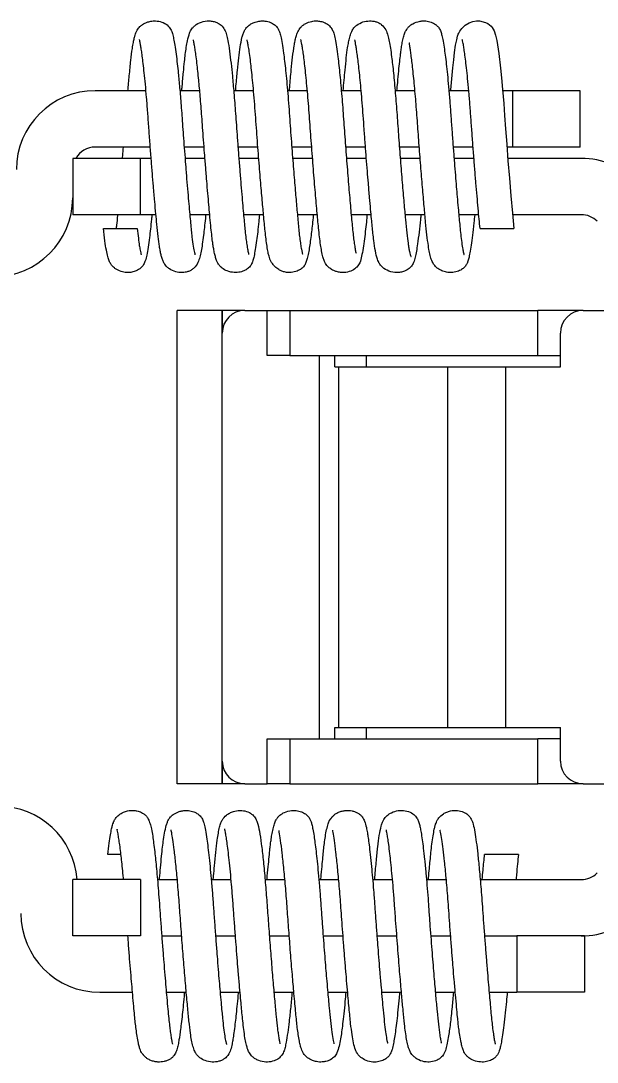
# Model space of a CAD drawing. Extents: x -3080 to 28500, y -1326 to 31609.
# Drawn here: x 15015.49 to 15018.046, y 26363.001 to 26367.621 of the extents above; entities that cross this region are included whole.
import ezdxf

# ---------------------------------------------------------------- set-up
doc = ezdxf.new("R2010")
doc.units = 0
doc.header["$LTSCALE"] = 100
doc.layers.add('0-xref', color=8, linetype='Continuous')
doc.layers.add('188K-SM-07-F10-MECH-CR PIPE-Y2257103$0$AP7P1-SM-08-FNN-120-A(4)-SMP$0$15P6-SM-08-FNN-320-A(10)-UIS-TCM$0$15P6-SM-08-FNN-00-(@10)170308-MIC$0$0-CDS', color=140, linetype='Continuous')

# ---------------------------------------------------------------- blocks, each defined once
blk = doc.blocks.new('188K-SM-07-F10-MECH-CR PIPE-Y2257103$0$CDS-CVD')
at = {"layer": '188K-SM-07-F10-MECH-CR PIPE-Y2257103$0$AP7P1-SM-08-FNN-120-A(4)-SMP$0$15P6-SM-08-FNN-320-A(10)-UIS-TCM$0$15P6-SM-08-FNN-00-(@10)170308-MIC$0$0-CDS', "ltscale": 0.1}
for p, q in [((15017.4368, -72967.1873), (15017.4458, -72967.1752)), ((15017.4458, -72967.1752), (15017.46, -72967.1614)), ((15017.46, -72967.1614), (15017.4778, -72967.1503)), ((15017.4778, -72967.1503), (15017.495, -72967.1444)), ((15017.495, -72967.1444), (15017.5104, -72967.1422)), ((15017.5104, -72967.1422), (15017.5241, -72967.1425)), ((15017.5241, -72967.1425), (15017.5501, -72967.1486)), ((15017.5501, -72967.1486), (15017.5605, -72967.1535)), ((15017.5605, -72967.1535), (15017.5686, -72967.1589)), ((15017.5686, -72967.1589), (15017.5753, -72967.1648)), ((15017.5753, -72967.1648), (15017.5808, -72967.1711)), ((15017.5808, -72967.1711), (15017.5889, -72967.1858)), ((15017.4181, -72967.2504), (15017.4227, -72967.2261)), ((15017.4227, -72967.2261), (15017.4266, -72967.2105)), ((15017.4266, -72967.2105), (15017.43, -72967.2004)), ((15017.43, -72967.2004), (15017.4321, -72967.1958)), ((15017.4321, -72967.1958), (15017.4368, -72967.1873)), ((15017.5889, -72967.1858), (15017.5949, -72967.2047)), ((15017.5949, -72967.2047), (15017.6002, -72967.2284)), ((15017.4135, -72967.2817), (15017.4181, -72967.2504)), ((15017.6002, -72967.2284), (15017.6094, -72967.2864)), ((15017.4058, -72967.3504), (15017.4094, -72967.3155)), ((15017.4094, -72967.3155), (15017.4135, -72967.2817)), ((15017.6094, -72967.2864), (15017.6172, -72967.3514)), ((15017.4012, -72967.3988), (15017.4058, -72967.3504)), ((15017.6172, -72967.3514), (15017.6217, -72967.3954)), ((15017.3968, -72967.4481), (15017.4012, -72967.3988)), ((15017.6217, -72967.3954), (15017.6264, -72967.4466)), ((15016.0448, -72967.4519), (15015.82, -72967.4519)), ((15016.2833, -72967.4519), (15016.1953, -72967.4519)), ((15016.522, -72967.4519), (15016.4339, -72967.4519)), ((15016.7606, -72967.4519), (15016.6725, -72967.4519)), ((15016.9992, -72967.4519), (15016.911, -72967.4519)), ((15017.2377, -72967.4519), (15017.1496, -72967.4519)), ((15017.4762, -72967.4519), (15017.3882, -72967.4519)), ((15017.3964, -72967.4519), (15017.3968, -72967.4481)), ((15017.6264, -72967.4466), (15017.6315, -72967.5089)), ((15017.67, -72967.4519), (15017.6268, -72967.4519)), ((15017.97, -72967.4519), (15017.67, -72967.4519)), ((15017.67, -72967.4519), (15017.67, -72967.7019)), ((15017.97, -72967.7019), (15017.97, -72967.4519)), ((15017.6315, -72967.5089), (15017.6355, -72967.5623)), ((15017.6355, -72967.5623), (15017.6398, -72967.6217)), ((15017.6398, -72967.6217), (15017.6447, -72967.6887)), ((15017.6447, -72967.6887), (15017.6503, -72967.7623)), ((15016.0641, -72967.7019), (15015.82, -72967.7019)), ((15016.3026, -72967.7019), (15016.2143, -72967.7019)), ((15016.5412, -72967.7019), (15016.4528, -72967.7019)), ((15016.7798, -72967.7019), (15016.6914, -72967.7019)), ((15017.0183, -72967.7019), (15016.93, -72967.7019)), ((15017.2569, -72967.7019), (15017.1686, -72967.7019)), ((15017.4955, -72967.7019), (15017.4071, -72967.7019)), ((15017.67, -72967.7019), (15017.6457, -72967.7019)), ((15017.97, -72967.7019), (15017.67, -72967.7019)), ((15015.72, -72967.7519), (15015.72, -72968.0019)), ((15016.02, -72967.7519), (15015.72, -72967.7519)), ((15016.02, -72968.0019), (15016.02, -72967.7519)), ((15016.0679, -72967.7519), (15016.02, -72967.7519)), ((15016.3065, -72967.7519), (15016.2181, -72967.7519)), ((15016.5451, -72967.7519), (15016.4567, -72967.7519)), ((15016.7836, -72967.7519), (15016.6952, -72967.7519)), ((15017.0222, -72967.7519), (15016.9339, -72967.7519)), ((15017.2608, -72967.7519), (15017.1724, -72967.7519)), ((15017.4994, -72967.7519), (15017.411, -72967.7519)), ((15017.975, -72967.7519), (15017.6495, -72967.7519)), ((15017.6503, -72967.7623), (15017.6566, -72967.8402)), ((15017.6566, -72967.8402), (15017.6632, -72967.919)), ((15017.6632, -72967.919), (15017.6699, -72967.9947)), ((15016.02, -72968.0019), (15015.72, -72968.0019)), ((15016.0891, -72968.0019), (15016.02, -72968.0019)), ((15016.3277, -72968.0019), (15016.2391, -72968.0019)), ((15016.5662, -72968.0019), (15016.4777, -72968.0019)), ((15016.8049, -72968.0019), (15016.7163, -72968.0019)), ((15017.0434, -72968.0019), (15016.9549, -72968.0019)), ((15017.282, -72968.0019), (15017.1934, -72968.0019)), ((15017.5205, -72968.0019), (15017.432, -72968.0019)), ((15017.6699, -72967.9947), (15017.6763, -72968.0627)), ((15017.975, -72968.0019), (15017.6706, -72968.0019)), ((15015.8563, -72968.0627), (15016.0063, -72968.0627)), ((15017.5263, -72968.0627), (15017.6763, -72968.0627)), ((15016.183, -72970.5269), (15016.183, -72968.4269)), ((15016.383, -72968.4269), (15016.183, -72968.4269)), ((15016.383, -72970.5269), (15016.383, -72968.4269)), ((15016.483, -72968.4269), (15016.383, -72968.4269)), ((15016.383, -72968.4269), (15016.383, -72968.5255)), ((15016.483, -72968.4269), (15016.583, -72968.4269)), ((15016.583, -72968.6269), (15016.583, -72968.4269)), ((15016.583, -72968.4269), (15016.683, -72968.4269)), ((15016.683, -72968.4269), (15016.683, -72968.6269)), ((15016.683, -72968.4269), (15017.783, -72968.4269)), ((15017.783, -72968.6269), (15017.783, -72968.4269)), ((15017.983, -72968.4269), (15017.783, -72968.4269)), ((15017.983, -72968.4269), (15018.283, -72968.4269)), ((15017.883, -72968.6769), (15017.883, -72968.5269)), ((15016.683, -72968.6269), (15016.583, -72968.6269)), ((15016.683, -72968.6269), (15017.783, -72968.6269)), ((15016.8131, -72968.6269), (15016.8131, -72970.3269)), ((15016.883, -72968.6769), (15016.883, -72968.6269)), ((15017.0227, -72968.6769), (15017.0227, -72968.6269)), ((15017.783, -72968.6269), (15017.883, -72968.6269)), ((15016.883, -72968.6769), (15016.8989, -72968.6769)), ((15016.8989, -72968.6769), (15016.8989, -72970.2769)), ((15016.8989, -72968.6769), (15017.3824, -72968.6769)), ((15017.3824, -72968.6769), (15017.3824, -72970.2769)), ((15017.3824, -72968.6769), (15017.6396, -72968.6769)), ((15017.6396, -72968.6769), (15017.6396, -72970.2769)), ((15017.6396, -72968.6769), (15017.883, -72968.6769)), ((15016.883, -72970.3269), (15016.883, -72970.2769)), ((15016.883, -72970.2769), (15016.8989, -72970.2769)), ((15016.8989, -72970.2769), (15017.3824, -72970.2769)), ((15017.0227, -72970.3269), (15017.0227, -72970.2769)), ((15017.3824, -72970.2769), (15017.6396, -72970.2769)), ((15017.6396, -72970.2769), (15017.883, -72970.2769)), ((15017.883, -72970.4269), (15017.883, -72970.2769)), ((15016.583, -72970.5269), (15016.583, -72970.3269)), ((15016.583, -72970.3269), (15016.683, -72970.3269)), ((15016.683, -72970.3269), (15016.683, -72970.5269)), ((15016.683, -72970.3269), (15017.783, -72970.3269)), ((15017.783, -72970.5269), (15017.783, -72970.3269)), ((15017.883, -72970.3269), (15017.783, -72970.3269)), ((15016.383, -72970.4283), (15016.383, -72970.5269)), ((15016.383, -72970.5269), (15016.183, -72970.5269)), ((15016.483, -72970.5269), (15016.383, -72970.5269)), ((15016.483, -72970.5269), (15016.583, -72970.5269)), ((15016.683, -72970.5269), (15016.583, -72970.5269)), ((15016.683, -72970.5269), (15017.783, -72970.5269)), ((15017.983, -72970.5269), (15017.783, -72970.5269)), ((15017.983, -72970.5269), (15018.283, -72970.5269)), ((15015.9337, -72970.8411), (15015.8763, -72970.8411)), ((15017.6213, -72970.8411), (15017.5463, -72970.8411)), ((15017.6963, -72970.8411), (15017.6213, -72970.8411)), ((15015.72, -72971.2019), (15015.72, -72970.9519)), ((15016.02, -72970.9519), (15015.72, -72970.9519)), ((15016.02, -72970.9519), (15016.02, -72971.2019)), ((15016.0958, -72970.9519), (15016.1838, -72970.9519)), ((15016.3344, -72970.9519), (15016.4224, -72970.9519)), ((15016.5729, -72970.9519), (15016.6609, -72970.9519)), ((15016.8115, -72970.9519), (15016.8994, -72970.9519)), ((15017.0501, -72970.9519), (15017.1381, -72970.9519)), ((15017.2886, -72970.9519), (15017.3767, -72970.9519)), ((15017.5271, -72970.9519), (15017.975, -72970.9519)), ((15016.02, -72971.2019), (15015.72, -72971.2019)), ((15016.1148, -72971.2019), (15016.2031, -72971.2019)), ((15016.3533, -72971.2019), (15016.4417, -72971.2019)), ((15016.5919, -72971.2019), (15016.6803, -72971.2019)), ((15016.8305, -72971.2019), (15016.9188, -72971.2019)), ((15017.069, -72971.2019), (15017.1574, -72971.2019)), ((15017.3076, -72971.2019), (15017.3959, -72971.2019)), ((15017.5462, -72971.2019), (15017.69, -72971.2019)), ((15017.99, -72971.2019), (15017.69, -72971.2019)), ((15017.69, -72971.2019), (15017.69, -72971.4519)), ((15017.99, -72971.2019), (15017.99, -72971.4519)), ((15015.84, -72971.4519), (15015.985, -72971.4519)), ((15016.1351, -72971.4519), (15016.2236, -72971.4519)), ((15016.3736, -72971.4519), (15016.4622, -72971.4519)), ((15016.6122, -72971.4519), (15016.7007, -72971.4519)), ((15016.8508, -72971.4519), (15016.9393, -72971.4519)), ((15017.0894, -72971.4519), (15017.1779, -72971.4519)), ((15017.3279, -72971.4519), (15017.4164, -72971.4519)), ((15017.5665, -72971.4519), (15017.69, -72971.4519)), ((15017.99, -72971.4519), (15017.69, -72971.4519))]:
    blk.add_line(p, q, dxfattribs=at)
for centre, radius, start, end in [((15015.82, -72967.8019), 0.35, 90, 180), ((15015.82, -72967.8019), 0.1, 90, 150), ((15017.975, -72968.1019), 0.35, 45, 90), ((15015.37, -72967.9269), 0.35, 270, 0), ((15017.975, -72968.1019), 0.1, 45, 90), ((15016.483, -72968.5269), 0.1, 90, 180), ((15017.983, -72968.5269), 0.1, 90, 180), ((15016.483, -72970.4269), 0.1, 180, 270), ((15017.983, -72970.4269), 0.1, 180, 270), ((15015.39, -72970.9769), 0.35, 4.096, 90), ((15017.975, -72970.8519), 0.1, 270, 315), ((15015.84, -72971.1019), 0.35, 180, 270), ((15017.975, -72970.8519), 0.35, 270, 315)]:
    blk.add_arc(centre, radius, start, end, dxfattribs=at)
for points, knots in [([(15015.965, -72967.4519), (15015.9671, -72967.4294), (15015.9715, -72967.38), (15015.9775, -72967.3172), (15015.9835, -72967.269), (15015.9887, -72967.2379), (15015.9928, -72967.2188), (15015.9963, -72967.2057), (15015.9995, -72967.1965), (15016.0026, -72967.1892), (15016.0061, -72967.1825), (15016.0104, -72967.1759), (15016.0174, -72967.1675), (15016.0313, -72967.1561), (15016.0474, -72967.1482), (15016.0675, -72967.1428), (15016.0898, -72967.1412), (15016.1182, -72967.1465), (15016.1424, -72967.1613), (15016.1558, -72967.1796), (15016.163, -72967.1994), (15016.1675, -72967.22), (15016.173, -72967.2503), (15016.1783, -72967.2874), (15016.1835, -72967.3301), (15016.1887, -72967.3792), (15016.1945, -72967.4398), (15016.1998, -72967.5043), (15016.2042, -72967.5627), (15016.2075, -72967.6114), (15016.2114, -72967.6642), (15016.2157, -72967.7212), (15016.2204, -72967.7814), (15016.2253, -72967.8424), (15016.2302, -72967.9008), (15016.2347, -72967.9535), (15016.2389, -72967.9995), (15016.2425, -72968.0387), (15016.2457, -72968.072), (15016.2497, -72968.1081), (15016.2547, -72968.1439), (15016.2592, -72968.1673), (15016.2619, -72968.1778), (15016.2621, -72968.1792), (15016.2622, -72968.1799)], [0, 0, 0, 0, 0.036692, 0.080546, 0.122483, 0.148726, 0.170854, 0.188541, 0.201708, 0.21138, 0.21958, 0.22937, 0.236592, 0.244838, 0.256493, 0.265093, 0.276024, 0.291401, 0.310219, 0.333264, 0.359838, 0.388851, 0.416507, 0.450366, 0.480453, 0.506551, 0.54342, 0.584764, 0.606878, 0.630062, 0.65505, 0.68184, 0.710337, 0.740375, 0.770077, 0.798021, 0.824072, 0.848165, 0.870334, 0.891275, 0.929661, 0.965694, 0.984076, 1, 1, 1, 1]), ([(15016.2036, -72967.4519), (15016.2042, -72967.4453), (15016.2068, -72967.416), (15016.2109, -72967.3718), (15016.2153, -72967.3256), (15016.2195, -72967.289), (15016.2239, -72967.2576), (15016.2293, -72967.226), (15016.2365, -72967.2001), (15016.2425, -72967.1858), (15016.2508, -72967.1735), (15016.2645, -72967.1594), (15016.2903, -72967.1453), (15016.319, -72967.1409), (15016.3433, -72967.1437), (15016.3584, -72967.1486), (15016.3698, -72967.1546), (15016.3838, -72967.165), (15016.3956, -72967.182), (15016.4027, -72967.204), (15016.4085, -72967.2315), (15016.4152, -72967.2735), (15016.4219, -72967.3276), (15016.4283, -72967.3891), (15016.4351, -72967.4632), (15016.441, -72967.5377), (15016.4457, -72967.6059), (15016.4499, -72967.6635), (15016.4546, -72967.726), (15016.4597, -72967.7907), (15016.4648, -72967.8535), (15016.4696, -72967.9109), (15016.474, -72967.9615), (15016.478, -72968.0052), (15016.4814, -72968.0422), (15016.4847, -72968.0764), (15016.4883, -72968.1074), (15016.4924, -72968.1372), (15016.4957, -72968.1566), (15016.4981, -72968.169), (15016.5, -72968.1767), (15016.5001, -72968.1781), (15016.5001, -72968.1787)], [0, 0, 0, 0, 0.010716, 0.047152, 0.078014, 0.101367, 0.127718, 0.156704, 0.198692, 0.218385, 0.227044, 0.235688, 0.255054, 0.274051, 0.283809, 0.293457, 0.302002, 0.31059, 0.336384, 0.365039, 0.395446, 0.438386, 0.477322, 0.513397, 0.554605, 0.601225, 0.626378, 0.653674, 0.683189, 0.714696, 0.745639, 0.774787, 0.801956, 0.827041, 0.850005, 0.870922, 0.896652, 0.921085, 0.95024, 0.966876, 0.984797, 1, 1, 1, 1]), ([(15016.4422, -72967.4519), (15016.4428, -72967.4449), (15016.4457, -72967.4119), (15016.4503, -72967.3624), (15016.4561, -72967.3042), (15016.4626, -72967.2548), (15016.4692, -72967.221), (15016.4749, -72967.2007), (15016.4814, -72967.1857), (15016.4878, -72967.1751), (15016.4999, -72967.1627), (15016.5155, -72967.1522), (15016.5353, -72967.1447), (15016.555, -72967.1418), (15016.5709, -72967.1422), (15016.5888, -72967.1454), (15016.6066, -72967.1528), (15016.6198, -72967.1629), (15016.6275, -72967.172), (15016.6326, -72967.1802), (15016.6378, -72967.1922), (15016.6429, -72967.2115), (15016.6487, -72967.2413), (15016.6543, -72967.2791), (15016.6595, -72967.3205), (15016.6641, -72967.3625), (15016.6689, -72967.4104), (15016.6736, -72967.4636), (15016.6782, -72967.5201), (15016.6823, -72967.5779), (15016.6864, -72967.6354), (15016.6906, -72967.6921), (15016.6948, -72967.7472), (15016.7002, -72967.8156), (15016.7066, -72967.8926), (15016.7137, -72967.9745), (15016.7192, -72968.0335), (15016.7233, -72968.0762), (15016.7267, -72968.1067), (15016.7304, -72968.1339), (15016.7341, -72968.1555), (15016.7368, -72968.169), (15016.7386, -72968.1761), (15016.7383, -72968.1767), (15016.7382, -72968.177)], [0, 0, 0, 0, 0.011048, 0.052056, 0.089802, 0.129074, 0.173095, 0.195422, 0.214341, 0.230482, 0.238269, 0.247767, 0.259441, 0.271539, 0.281064, 0.288868, 0.301718, 0.312818, 0.320919, 0.330294, 0.350664, 0.378549, 0.412441, 0.449479, 0.475814, 0.503319, 0.53183, 0.56114, 0.590938, 0.619472, 0.646968, 0.673919, 0.70011, 0.725352, 0.772339, 0.814329, 0.856797, 0.879038, 0.902611, 0.927668, 0.952635, 0.973655, 0.990412, 1, 1, 1, 1]), ([(15016.6807, -72967.4519), (15016.6812, -72967.4466), (15016.6829, -72967.4277), (15016.6857, -72967.3966), (15016.69, -72967.3506), (15016.6951, -72967.2995), (15016.7008, -72967.2583), (15016.7059, -72967.2303), (15016.7101, -72967.2116), (15016.7176, -72967.1899), (15016.7269, -72967.1742), (15016.7406, -72967.1613), (15016.7554, -72967.1514), (15016.778, -72967.1434), (15016.799, -72967.1414), (15016.8212, -72967.1437), (15016.8422, -72967.151), (15016.861, -72967.1646), (15016.872, -72967.1809), (15016.8787, -72967.1992), (15016.8834, -72967.2208), (15016.8896, -72967.2562), (15016.8967, -72967.3075), (15016.9047, -72967.38), (15016.9133, -72967.4744), (15016.9209, -72967.5768), (15016.9285, -72967.6833), (15016.9368, -72967.7904), (15016.9451, -72967.8928), (15016.9532, -72967.9848), (15016.9604, -72968.0634), (15016.9663, -72968.1156), (15016.9713, -72968.148), (15016.9743, -72968.1643), (15016.9765, -72968.1725), (15016.9763, -72968.1732), (15016.9763, -72968.1733)], [0, 0, 0, 0, 0.008767, 0.030945, 0.05481, 0.094419, 0.138166, 0.160607, 0.183461, 0.207531, 0.232729, 0.24322, 0.252419, 0.268067, 0.280134, 0.290173, 0.302562, 0.319266, 0.339796, 0.363149, 0.397464, 0.432765, 0.468665, 0.522906, 0.576664, 0.628286, 0.679314, 0.731239, 0.782917, 0.833253, 0.882248, 0.931824, 0.957583, 0.981299, 0.996571, 1, 1, 1, 1]), ([(15016.9193, -72967.4519), (15016.9207, -72967.4362), (15016.9236, -72967.4038), (15016.9283, -72967.3542), (15016.9332, -72967.3045), (15016.9385, -72967.2645), (15016.9433, -72967.2361), (15016.9482, -72967.2136), (15016.9537, -72967.1962), (15016.9594, -72967.1844), (15016.9634, -72967.1778), (15016.9699, -72967.1695), (15016.9827, -72967.1578), (15017.0069, -72967.1453), (15017.0312, -72967.1416), (15017.0516, -72967.1426), (15017.0657, -72967.1457), (15017.0792, -72967.1512), (15017.0948, -72967.1622), (15017.108, -72967.1798), (15017.1186, -72967.207), (15017.1238, -72967.2321), (15017.1291, -72967.2633), (15017.1353, -72967.3083), (15017.1426, -72967.3732), (15017.1507, -72967.4603), (15017.1582, -72967.5576), (15017.1652, -72967.6589), (15017.173, -72967.7608), (15017.1809, -72967.8595), (15017.1885, -72967.9486), (15017.1954, -72968.0237), (15017.2011, -72968.0839), (15017.2061, -72968.1238), (15017.2102, -72968.1497), (15017.2134, -72968.1665), (15017.2166, -72968.1794), (15017.219, -72968.1855), (15017.2205, -72968.1874), (15017.221, -72968.1873), (15017.2212, -72968.1872)], [0, 0, 0, 0, 0.0250054, 0.0516021, 0.0878785, 0.1232191, 0.1461505, 0.1700655, 0.1975379, 0.2089033, 0.2201153, 0.229209, 0.236991, 0.2519558, 0.2665131, 0.2738657, 0.2833798, 0.2953051, 0.3094901, 0.3393052, 0.3643954, 0.3907034, 0.4173737, 0.4459336, 0.491985, 0.541034, 0.5887822, 0.6349805, 0.6817906, 0.7283185, 0.7735184, 0.8156542, 0.8542992, 0.8915717, 0.9114971, 0.9331635, 0.9564717, 0.9812749, 0.9930309, 1, 1, 1, 1]), ([(15017.1579, -72967.4519), (15017.1589, -72967.4399), (15017.1617, -72967.409), (15017.1658, -72967.3656), (15017.1698, -72967.3232), (15017.1735, -72967.2914), (15017.177, -72967.266), (15017.1807, -72967.2427), (15017.1855, -72967.2191), (15017.1911, -72967.1995), (15017.197, -72967.1857), (15017.2022, -72967.1775), (15017.2069, -72967.1715), (15017.2145, -72967.1636), (15017.2312, -72967.1516), (15017.2532, -72967.1441), (15017.2721, -72967.1419), (15017.2889, -72967.1422), (15017.3102, -72967.1469), (15017.3281, -72967.1566), (15017.3391, -72967.1668), (15017.3449, -72967.1744), (15017.3488, -72967.1812), (15017.3531, -72967.1916), (15017.3576, -72967.2073), (15017.3627, -72967.2321), (15017.3679, -72967.2647), (15017.373, -72967.3028), (15017.3779, -72967.3444), (15017.3829, -72967.393), (15017.388, -72967.4482), (15017.3931, -72967.5091), (15017.3978, -72967.5742), (15017.4025, -72967.6411), (15017.4075, -72967.7069), (15017.4123, -72967.7689), (15017.4168, -72967.8257), (15017.421, -72967.8765), (15017.4251, -72967.9249), (15017.429, -72967.9692), (15017.4327, -72968.01), (15017.4362, -72968.0469), (15017.4397, -72968.0833), (15017.444, -72968.1193), (15017.4483, -72968.1478), (15017.4521, -72968.1666), (15017.454, -72968.1758), (15017.4559, -72968.1809), (15017.455, -72968.1799), (15017.4548, -72968.1797)], [0, 0, 0, 0, 0.019515, 0.050029, 0.077323, 0.102515, 0.120513, 0.141116, 0.165168, 0.192468, 0.214794, 0.228714, 0.232668, 0.23596, 0.246272, 0.261899, 0.270974, 0.278857, 0.29254, 0.304788, 0.314663, 0.322435, 0.333114, 0.347151, 0.371034, 0.400667, 0.433576, 0.460219, 0.488415, 0.517993, 0.54872, 0.580308, 0.612421, 0.644647, 0.675575, 0.704795, 0.73202, 0.757045, 0.779745, 0.806299, 0.828622, 0.850275, 0.875106, 0.903989, 0.936564, 0.959236, 0.978991, 0.995743, 1, 1, 1, 1]), ([(15016.3097, -72968.0019), (15016.3092, -72968.0077), (15016.3061, -72968.0424), (15016.301, -72968.0857), (15016.2949, -72968.1326), (15016.2895, -72968.1647), (15016.2846, -72968.1898), (15016.2752, -72968.2166), (15016.2626, -72968.2354), (15016.2484, -72968.247), (15016.2351, -72968.2535), (15016.2213, -72968.2574), (15016.2013, -72968.2593), (15016.1762, -72968.2566), (15016.1517, -72968.2456), (15016.1374, -72968.2337), (15016.1273, -72968.222), (15016.1222, -72968.2124), (15016.116, -72968.1968), (15016.1116, -72968.1799), (15016.108, -72968.1626), (15016.1037, -72968.137), (15016.0985, -72968.0991), (15016.0936, -72968.05), (15016.0887, -72967.9975), (15016.0836, -72967.9417), (15016.0784, -72967.8806), (15016.0731, -72967.817), (15016.068, -72967.7536), (15016.0628, -72967.6863), (15016.0577, -72967.6167), (15016.0528, -72967.5475), (15016.0476, -72967.4821), (15016.0424, -72967.4234), (15016.0373, -72967.3732), (15016.0327, -72967.3317), (15016.0286, -72967.2988), (15016.025, -72967.2734), (15016.0219, -72967.2532), (15016.0191, -72967.238), (15016.0173, -72967.2288), (15016.0158, -72967.2243), (15016.0165, -72967.2249), (15016.0167, -72967.2251)], [0, 0, 0, 0, 0.009839, 0.059155, 0.089783, 0.118409, 0.145898, 0.171611, 0.20262, 0.218414, 0.231897, 0.24283, 0.251267, 0.2665, 0.282462, 0.290538, 0.299678, 0.321642, 0.342979, 0.362298, 0.382837, 0.402945, 0.440444, 0.478907, 0.50689, 0.538872, 0.574822, 0.604232, 0.635492, 0.66829, 0.702232, 0.737133, 0.771894, 0.805063, 0.836215, 0.865031, 0.891304, 0.914924, 0.935866, 0.959679, 0.979209, 0.995164, 1, 1, 1, 1]), ([(15016.5483, -72968.0019), (15016.5473, -72968.0122), (15016.5447, -72968.0395), (15016.5405, -72968.0778), (15016.5352, -72968.12), (15016.5298, -72968.1566), (15016.5244, -72968.1855), (15016.5199, -72968.2036), (15016.5156, -72968.2155), (15016.5117, -72968.2232), (15016.5074, -72968.2298), (15016.4989, -72968.2393), (15016.4847, -72968.2494), (15016.461, -72968.2579), (15016.4353, -72968.2596), (15016.4079, -72968.2542), (15016.3867, -72968.2429), (15016.3763, -72968.2338), (15016.3715, -72968.2287), (15016.3686, -72968.225), (15016.3645, -72968.2192), (15016.3599, -72968.2105), (15016.3549, -72968.1971), (15016.3501, -72968.1794), (15016.346, -72968.1596), (15016.3428, -72968.1402), (15016.3396, -72968.1177), (15016.3361, -72968.0888), (15016.3321, -72968.049), (15016.3279, -72968.0048), (15016.3236, -72967.9569), (15016.3192, -72967.9071), (15016.3145, -72967.8513), (15016.3096, -72967.7911), (15016.3047, -72967.7298), (15016.3002, -72967.6709), (15016.2962, -72967.6163), (15016.2916, -72967.5511), (15016.2859, -72967.4788), (15016.2799, -72967.4129), (15016.2749, -72967.3645), (15016.2706, -72967.3265), (15016.2665, -72967.2941), (15016.2625, -72967.2665), (15016.2592, -72967.2455), (15016.2557, -72967.2294), (15016.2557, -72967.2273), (15016.2557, -72967.2263)], [0, 0, 0, 0, 0.018338, 0.048434, 0.07699, 0.112407, 0.144632, 0.171918, 0.188142, 0.20094, 0.210166, 0.218873, 0.230672, 0.244073, 0.259882, 0.277953, 0.29127, 0.295765, 0.299118, 0.303467, 0.309898, 0.325457, 0.347147, 0.370648, 0.391536, 0.409908, 0.425916, 0.451493, 0.47911, 0.509812, 0.535131, 0.562348, 0.591343, 0.621926, 0.652444, 0.68108, 0.707716, 0.732393, 0.778597, 0.820311, 0.845165, 0.870348, 0.899907, 0.924702, 0.951408, 0.979472, 1, 1, 1, 1]), ([(15016.7869, -72968.0019), (15016.7865, -72968.0065), (15016.7836, -72968.038), (15016.7778, -72968.09), (15016.7706, -72968.1433), (15016.764, -72968.179), (15016.7586, -72968.2018), (15016.7535, -72968.2174), (15016.7466, -72968.2294), (15016.7382, -72968.2382), (15016.7276, -72968.2466), (15016.709, -72968.2557), (15016.685, -72968.2592), (15016.6653, -72968.2578), (15016.6495, -72968.2539), (15016.6327, -72968.2457), (15016.6184, -72968.2343), (15016.6065, -72968.2208), (15016.5998, -72968.2103), (15016.5958, -72968.2024), (15016.5926, -72968.1942), (15016.59, -72968.1845), (15016.5859, -72968.167), (15016.5817, -72968.1428), (15016.5773, -72968.1112), (15016.5722, -72968.0666), (15016.5667, -72968.0068), (15016.5594, -72967.9267), (15016.5531, -72967.8523), (15016.5477, -72967.7857), (15016.5434, -72967.731), (15016.539, -72967.674), (15016.5347, -72967.6157), (15016.5306, -72967.5564), (15016.526, -72967.4978), (15016.5212, -72967.4423), (15016.5165, -72967.3927), (15016.512, -72967.3503), (15016.5074, -72967.3116), (15016.503, -72967.2786), (15016.4988, -72967.2528), (15016.4953, -72967.2327), (15016.4925, -72967.225), (15016.4939, -72967.2259), (15016.4939, -72967.2259)], [0, 0, 0, 0, 0.007915, 0.054796, 0.106599, 0.134097, 0.16243, 0.190417, 0.212595, 0.221047, 0.227754, 0.241504, 0.256801, 0.265921, 0.278965, 0.295798, 0.313754, 0.326755, 0.335211, 0.339814, 0.343286, 0.356017, 0.376776, 0.404941, 0.433217, 0.459291, 0.50646, 0.549809, 0.597132, 0.622935, 0.649945, 0.677954, 0.706716, 0.736139, 0.767404, 0.798598, 0.828406, 0.856549, 0.882819, 0.914692, 0.942845, 0.967288, 0.999741, 1, 1, 1, 1]), ([(15017.0255, -72968.0019), (15017.0248, -72968.0096), (15017.0226, -72968.0323), (15017.0187, -72968.0686), (15017.0135, -72968.1117), (15017.0077, -72968.153), (15017.0011, -72968.188), (15016.9955, -72968.2111), (15016.9834, -72968.2329), (15016.9631, -72968.2498), (15016.9346, -72968.2587), (15016.9099, -72968.2589), (15016.891, -72968.2552), (15016.875, -72968.2491), (15016.861, -72968.2408), (15016.8495, -72968.23), (15016.8436, -72968.2222), (15016.8387, -72968.214), (15016.8339, -72968.203), (15016.8291, -72968.1877), (15016.8241, -72968.1653), (15016.8191, -72968.1354), (15016.8146, -72968.1011), (15016.8095, -72968.0526), (15016.8031, -72967.9844), (15016.7964, -72967.9083), (15016.7907, -72967.8401), (15016.7863, -72967.7857), (15016.7819, -72967.7298), (15016.7776, -72967.6734), (15016.7734, -72967.6176), (15016.7696, -72967.5625), (15016.7654, -72967.5081), (15016.7609, -72967.4551), (15016.7563, -72967.4056), (15016.7517, -72967.3612), (15016.7473, -72967.3228), (15016.7433, -72967.2909), (15016.7396, -72967.2655), (15016.7364, -72967.2462), (15016.7339, -72967.233), (15016.732, -72967.2255), (15016.732, -72967.2248), (15016.7321, -72967.2245)], [0, 0, 0, 0, 0.013652, 0.040414, 0.071318, 0.106147, 0.144506, 0.183309, 0.208619, 0.229447, 0.246924, 0.259422, 0.269277, 0.276375, 0.2872, 0.294781, 0.303018, 0.314166, 0.328621, 0.35094, 0.383704, 0.410921, 0.439697, 0.469009, 0.515893, 0.566963, 0.593506, 0.620483, 0.647718, 0.675024, 0.702209, 0.729204, 0.757059, 0.785939, 0.814856, 0.843153, 0.870605, 0.897015, 0.922222, 0.946108, 0.968572, 0.987737, 1, 1, 1, 1]), ([(15017.264, -72968.0019), (15017.2634, -72968.0089), (15017.2608, -72968.0374), (15017.2558, -72968.0816), (15017.2499, -72968.1288), (15017.2441, -72968.1655), (15017.2389, -72968.1914), (15017.2334, -72968.2116), (15017.2235, -72968.2299), (15017.2114, -72968.242), (15017.1974, -72968.2503), (15017.1833, -72968.2557), (15017.1656, -72968.2588), (15017.1419, -72968.2585), (15017.1137, -72968.251), (15017.0908, -72968.2336), (15017.0797, -72968.2186), (15017.0756, -72968.2101), (15017.0686, -72968.1924), (15017.0622, -72968.1643), (15017.0562, -72968.125), (15017.0515, -72968.0863), (15017.0483, -72968.0539), (15017.0449, -72968.0186), (15017.041, -72967.9762), (15017.0364, -72967.9239), (15017.0315, -72967.8669), (15017.0266, -72967.8077), (15017.0219, -72967.7486), (15017.0171, -72967.686), (15017.0124, -72967.6231), (15017.0082, -72967.5625), (15017.0038, -72967.5056), (15016.9993, -72967.4527), (15016.9948, -72967.4046), (15016.9904, -72967.362), (15016.9862, -72967.3253), (15016.9823, -72967.2947), (15016.9788, -72967.27), (15016.9757, -72967.2509), (15016.9733, -72967.2376), (15016.9719, -72967.23), (15016.971, -72967.2264), (15016.9716, -72967.2265), (15016.9717, -72967.2265)], [0, 0, 0, 0, 0.012224, 0.049571, 0.090659, 0.120375, 0.151687, 0.182139, 0.203188, 0.222101, 0.230748, 0.240489, 0.250743, 0.260284, 0.28066, 0.299759, 0.308633, 0.323468, 0.339275, 0.38341, 0.426535, 0.451406, 0.473281, 0.494915, 0.520331, 0.549672, 0.58287, 0.610173, 0.639332, 0.670086, 0.701581, 0.731512, 0.760897, 0.789875, 0.818189, 0.845604, 0.871922, 0.896983, 0.920672, 0.942909, 0.962755, 0.979673, 0.994201, 1, 1, 1, 1]), ([(15017.5263, -72968.0627), (15017.525, -72968.0492), (15017.5223, -72968.0214), (15017.5179, -72967.9732), (15017.5131, -72967.9192), (15017.508, -72967.8598), (15017.5028, -72967.7962), (15017.4976, -72967.7299), (15017.4925, -72967.6626), (15017.4876, -72967.5956), (15017.4829, -72967.5301), (15017.4778, -72967.4678), (15017.4726, -72967.411), (15017.4675, -72967.3615), (15017.4628, -72967.3201), (15017.4584, -72967.2868), (15017.4547, -72967.2613), (15017.4515, -72967.2427), (15017.4492, -72967.2307), (15017.4474, -72967.2245), (15017.4476, -72967.2243), (15017.4476, -72967.2243)], [0, 0, 0, 0, 0.05098, 0.104618, 0.160657, 0.218737, 0.278401, 0.339113, 0.400278, 0.461279, 0.522969, 0.58567, 0.646765, 0.705561, 0.761477, 0.814069, 0.863032, 0.908198, 0.949498, 0.983839, 1, 1, 1, 1]), ([(15017.5026, -72968.0019), (15017.5014, -72968.0143), (15017.4982, -72968.0475), (15017.4929, -72968.0935), (15017.4871, -72968.1376), (15017.4815, -72968.1713), (15017.4765, -72968.1948), (15017.4719, -72968.2109), (15017.4671, -72968.2214), (15017.4623, -72968.2291), (15017.4542, -72968.2383), (15017.4406, -72968.2485), (15017.4222, -72968.2558), (15017.404, -72968.2587), (15017.3878, -72968.2588), (15017.3675, -72968.2552), (15017.3481, -72968.2472), (15017.3331, -72968.2365), (15017.3223, -72968.2248), (15017.3146, -72968.212), (15017.3077, -72968.1935), (15017.3025, -72968.1714), (15017.2965, -72968.1375), (15017.2908, -72968.0938), (15017.285, -72968.0352), (15017.2785, -72967.9644), (15017.2711, -72967.8797), (15017.2632, -72967.7842), (15017.2554, -72967.6837), (15017.2482, -72967.5833), (15017.2422, -72967.5026), (15017.2368, -72967.4411), (15017.2326, -72967.3967), (15017.2284, -72967.3565), (15017.2243, -72967.3218), (15017.2207, -72967.2931), (15017.2173, -72967.2698), (15017.2154, -72967.2534), (15017.2117, -72967.2398), (15017.2144, -72967.2399), (15017.2152, -72967.2399)], [0, 0, 0, 0, 0.022944, 0.061416, 0.097598, 0.131237, 0.161957, 0.186744, 0.205317, 0.215065, 0.223746, 0.235628, 0.249298, 0.257805, 0.268142, 0.281154, 0.293215, 0.302941, 0.31106, 0.328306, 0.356153, 0.388394, 0.418736, 0.460034, 0.500062, 0.543638, 0.59088, 0.640597, 0.69093, 0.740771, 0.791714, 0.818398, 0.845669, 0.872554, 0.898485, 0.923295, 0.946849, 0.969052, 0.989879, 1, 1, 1, 1]), ([(15015.9408, -72967.7519), (15015.941, -72967.7482), (15015.9422, -72967.7317), (15015.9435, -72967.7149), (15015.9445, -72967.7019)], [0, 0, 0, 0, 0.225344, 1, 1, 1, 1]), ([(15016.0711, -72968.0019), (15016.0705, -72968.0088), (15016.067, -72968.0478), (15016.0612, -72968.0965), (15016.0542, -72968.1478), (15016.0479, -72968.1824), (15016.0432, -72968.2033), (15016.036, -72968.2219), (15016.024, -72968.2381), (15016.0047, -72968.251), (15015.9831, -72968.2576), (15015.9612, -72968.2592), (15015.9397, -72968.2566), (15015.9179, -72968.248), (15015.9041, -72968.2382), (15015.8949, -72968.2293), (15015.8879, -72968.2195), (15015.8813, -72968.2061), (15015.8749, -72968.1867), (15015.8686, -72968.1581), (15015.8622, -72968.118), (15015.8584, -72968.0819), (15015.8563, -72968.0627)], [0, 0, 0, 0, 0.0251093, 0.1426474, 0.2203727, 0.2967415, 0.3706749, 0.4206268, 0.4641966, 0.4991965, 0.5248722, 0.5466766, 0.5739988, 0.6075998, 0.6251015, 0.6439113, 0.6739431, 0.7153451, 0.7691998, 0.8352872, 0.9127563, 1, 1, 1, 1]), ([(15015.914, -72968.0627), (15015.9146, -72968.0579), (15015.9166, -72968.0405), (15015.9189, -72968.0198), (15015.9205, -72968.0029), (15015.9206, -72968.0019)], [0, 0, 0, 0, 0.26788, 0.955572, 1, 1, 1, 1]), ([(15016.0063, -72968.0627), (15016.0079, -72968.0779), (15016.0109, -72968.1065), (15016.0152, -72968.1375), (15016.0188, -72968.1584), (15016.0217, -72968.1714), (15016.023, -72968.1774), (15016.0247, -72968.1814), (15016.0239, -72968.1805), (15016.0238, -72968.1804)], [0, 0, 0, 0, 0.24457, 0.459789, 0.64239, 0.790549, 0.903515, 0.981243, 1, 1, 1, 1]), ([(15015.8763, -72970.8411), (15015.8782, -72970.8235), (15015.8817, -72970.7905), (15015.8871, -72970.7538), (15015.8921, -72970.7282), (15015.8962, -72970.7116), (15015.8998, -72970.7009), (15015.9029, -72970.6931), (15015.9091, -72970.6811), (15015.924, -72970.6648), (15015.9437, -72970.6532), (15015.9613, -72970.6475), (15015.9758, -72970.6453), (15015.9905, -72970.6451), (15016.0067, -72970.6471), (15016.0239, -72970.653), (15016.0385, -72970.6619), (15016.0482, -72970.6715), (15016.056, -72970.6842), (15016.0632, -72970.703), (15016.0695, -72970.7285), (15016.0745, -72970.7578), (15016.079, -72970.7907), (15016.0834, -72970.826), (15016.0876, -72970.8646), (15016.0917, -72970.9053), (15016.0959, -72970.9514), (15016.1001, -72971.0027), (15016.1044, -72971.0585), (15016.1086, -72971.1191), (15016.1134, -72971.1841), (15016.1184, -72971.2509), (15016.1236, -72971.3155), (15016.1284, -72971.3749), (15016.1329, -72971.4281), (15016.1374, -72971.4791), (15016.1418, -72971.5261), (15016.1457, -72971.5676), (15016.1493, -72971.6009), (15016.1529, -72971.6291), (15016.1561, -72971.6508), (15016.159, -72971.6675), (15016.1611, -72971.6775), (15016.1623, -72971.6819), (15016.1621, -72971.6822), (15016.162, -72971.6823)], [0, 0, 0, 0, 0.038629, 0.072542, 0.100999, 0.123562, 0.140015, 0.150612, 0.163548, 0.177301, 0.192835, 0.20573, 0.214742, 0.221449, 0.230215, 0.242372, 0.250621, 0.267336, 0.28886, 0.317278, 0.343535, 0.374908, 0.402787, 0.432735, 0.457181, 0.483201, 0.510636, 0.539278, 0.568875, 0.59958, 0.632617, 0.666929, 0.699862, 0.73101, 0.760148, 0.78713, 0.819629, 0.848169, 0.873771, 0.896782, 0.926352, 0.949664, 0.973765, 0.992735, 1, 1, 1, 1]), ([(15016.1046, -72970.9519), (15016.1048, -72970.9497), (15016.1064, -72970.9311), (15016.1096, -72970.8959), (15016.114, -72970.8492), (15016.1183, -72970.8079), (15016.1232, -72970.7696), (15016.1288, -72970.7352), (15016.1354, -72970.7085), (15016.1417, -72970.6925), (15016.147, -72970.6829), (15016.1517, -72970.6764), (15016.1584, -72970.6694), (15016.1696, -72970.66), (15016.1857, -72970.6517), (15016.2047, -72970.6466), (15016.2232, -72970.6446), (15016.2445, -72970.6464), (15016.2673, -72970.655), (15016.2809, -72970.6651), (15016.2892, -72970.6744), (15016.2934, -72970.681), (15016.2982, -72970.6908), (15016.303, -72970.7066), (15016.3086, -72970.7327), (15016.3144, -72970.7683), (15016.3199, -72970.81), (15016.3251, -72970.8548), (15016.3303, -72970.9062), (15016.3355, -72970.9634), (15016.3405, -72971.0252), (15016.3452, -72971.091), (15016.3501, -72971.1591), (15016.3552, -72971.227), (15016.3602, -72971.2912), (15016.3649, -72971.3498), (15016.3693, -72971.4019), (15016.3735, -72971.4513), (15016.3776, -72971.4962), (15016.3812, -72971.5357), (15016.3849, -72971.5738), (15016.3891, -72971.6119), (15016.3941, -72971.6474), (15016.3985, -72971.671), (15016.4019, -72971.6827), (15016.4017, -72971.6832), (15016.4016, -72971.6833)], [0, 0, 0, 0, 0.003552, 0.029307, 0.060537, 0.08884, 0.115194, 0.151456, 0.18957, 0.20816, 0.221885, 0.230823, 0.234467, 0.239171, 0.252579, 0.2611, 0.27008, 0.284818, 0.297423, 0.308499, 0.31672, 0.326332, 0.340183, 0.365029, 0.397619, 0.434031, 0.462805, 0.492653, 0.523366, 0.554694, 0.586352, 0.61808, 0.650921, 0.683089, 0.713521, 0.741908, 0.768039, 0.791788, 0.819655, 0.84322, 0.863369, 0.894798, 0.92897, 0.96155, 0.987418, 1, 1, 1, 1]), ([(15016.3432, -72970.9519), (15016.3436, -72970.9466), (15016.3455, -72970.9251), (15016.3493, -72970.8838), (15016.3545, -72970.8286), (15016.3602, -72970.7803), (15016.3658, -72970.745), (15016.3707, -72970.7208), (15016.3764, -72970.7024), (15016.3828, -72970.6867), (15016.3983, -72970.6678), (15016.4158, -72970.6563), (15016.435, -72970.648), (15016.4609, -72970.6436), (15016.4941, -72970.649), (15016.5156, -72970.6614), (15016.5303, -72970.6783), (15016.5414, -72970.7035), (15016.5476, -72970.7349), (15016.5566, -72970.7915), (15016.5646, -72970.8613), (15016.5723, -72970.9419), (15016.5795, -72971.03), (15016.586, -72971.1233), (15016.5932, -72971.2198), (15016.6008, -72971.3172), (15016.6085, -72971.4097), (15016.6157, -72971.4917), (15016.622, -72971.5601), (15016.6271, -72971.6074), (15016.6313, -72971.6381), (15016.6346, -72971.6581), (15016.6372, -72971.6726), (15016.6393, -72971.6807), (15016.639, -72971.6813), (15016.6388, -72971.6816)], [0, 0, 0, 0, 0.008521, 0.034236, 0.072159, 0.113075, 0.142595, 0.170684, 0.194387, 0.209837, 0.228014, 0.239786, 0.251346, 0.269327, 0.285682, 0.305947, 0.32827, 0.351094, 0.397624, 0.444925, 0.492319, 0.539109, 0.584694, 0.628935, 0.674383, 0.720843, 0.767327, 0.811996, 0.854005, 0.894439, 0.916203, 0.93965, 0.964642, 0.988063, 1, 1, 1, 1]), ([(15016.5817, -72970.9519), (15016.5817, -72970.9518), (15016.5835, -72970.9317), (15016.5867, -72970.8972), (15016.591, -72970.8516), (15016.5942, -72970.8191), (15016.5972, -72970.7936), (15016.6004, -72970.7704), (15016.6045, -72970.7451), (15016.6097, -72970.7203), (15016.6148, -72970.7029), (15016.6195, -72970.6915), (15016.623, -72970.685), (15016.6263, -72970.68), (15016.6289, -72970.6766), (15016.6314, -72970.6738), (15016.6342, -72970.6707), (15016.6427, -72970.6629), (15016.6621, -72970.6512), (15016.6853, -72970.6456), (15016.7032, -72970.645), (15016.7199, -72970.6466), (15016.7395, -72970.6525), (15016.755, -72970.6624), (15016.766, -72970.6737), (15016.7716, -72970.6827), (15016.7764, -72970.6935), (15016.7807, -72970.7084), (15016.7852, -72970.7293), (15016.7899, -72970.7567), (15016.7945, -72970.7895), (15016.7991, -72970.8264), (15016.804, -72970.8707), (15016.809, -72970.9226), (15016.8142, -72970.9815), (15016.8191, -72971.0451), (15016.8237, -72971.1104), (15016.8284, -72971.1744), (15016.833, -72971.2354), (15016.8374, -72971.2921), (15016.8416, -72971.3436), (15016.8457, -72971.3934), (15016.8497, -72971.4399), (15016.8536, -72971.4836), (15016.8578, -72971.53), (15016.8626, -72971.581), (15016.8686, -72971.6309), (15016.8741, -72971.6623), (15016.8774, -72971.6778), (15016.8792, -72971.6822), (15016.8781, -72971.6814), (15016.878, -72971.6814)], [0, 0, 0, 0, 0.000191, 0.031846, 0.059834, 0.084589, 0.09934, 0.117612, 0.139844, 0.166217, 0.194127, 0.208162, 0.219254, 0.227415, 0.23271, 0.234359, 0.235862, 0.239728, 0.25164, 0.268631, 0.277122, 0.284639, 0.297709, 0.309272, 0.317953, 0.330134, 0.348455, 0.369783, 0.395781, 0.425553, 0.450347, 0.477184, 0.505938, 0.536411, 0.568324, 0.60131, 0.633121, 0.663536, 0.692436, 0.719529, 0.744593, 0.767481, 0.794472, 0.817439, 0.839984, 0.876878, 0.918013, 0.95968, 0.980063, 0.999192, 1, 1, 1, 1]), ([(15016.8203, -72970.9519), (15016.8209, -72970.9448), (15016.8231, -72970.92), (15016.8265, -72970.884), (15016.8301, -72970.8454), (15016.8334, -72970.8131), (15016.8372, -72970.7821), (15016.8419, -72970.7507), (15016.8477, -72970.7216), (15016.8541, -72970.6995), (15016.8593, -72970.6885), (15016.8634, -72970.6828), (15016.8649, -72970.6816), (15016.8669, -72970.6791), (15016.8684, -72970.6773), (15016.8695, -72970.6759), (15016.8709, -72970.6742), (15016.873, -72970.6717), (15016.8778, -72970.6666), (15016.8853, -72970.6603), (15016.8992, -72970.6527), (15016.9153, -72970.6475), (15016.9354, -72970.6445), (15016.9542, -72970.6456), (15016.9734, -72970.6511), (15016.9867, -72970.6578), (15016.9966, -72970.6654), (15017.0043, -72970.6742), (15017.0096, -72970.683), (15017.0162, -72970.6978), (15017.0219, -72970.7187), (15017.0265, -72970.7439), (15017.0302, -72970.768), (15017.0345, -72970.7996), (15017.0394, -72970.8415), (15017.0445, -72970.8905), (15017.0495, -72970.9443), (15017.0542, -72971.0002), (15017.0588, -72971.0612), (15017.0633, -72971.1251), (15017.068, -72971.1889), (15017.0727, -72971.2509), (15017.0774, -72971.3097), (15017.0823, -72971.3697), (15017.0873, -72971.4285), (15017.0921, -72971.4836), (15017.097, -72971.536), (15017.1017, -72971.585), (15017.1069, -72971.6281), (15017.1115, -72971.6565), (15017.1147, -72971.6724), (15017.1161, -72971.6776), (15017.1146, -72971.6773), (15017.1142, -72971.6773)], [0, 0, 0, 0, 0.0112849, 0.0392389, 0.0631094, 0.0836558, 0.1062852, 0.1330351, 0.1640526, 0.1965981, 0.2248769, 0.2342989, 0.2427776, 0.2457414, 0.2469083, 0.2479446, 0.2489396, 0.2499876, 0.2525082, 0.2591898, 0.2664253, 0.274295, 0.282585, 0.2973214, 0.3050044, 0.3136311, 0.3241985, 0.3366448, 0.3506261, 0.3640781, 0.3948221, 0.4180633, 0.4392301, 0.4645948, 0.4941266, 0.5276411, 0.5551771, 0.5844892, 0.6152455, 0.6458689, 0.6758421, 0.7049177, 0.7328292, 0.7593595, 0.7922985, 0.8222573, 0.8491353, 0.8850759, 0.9199025, 0.9537633, 0.9715445, 0.992625, 1, 1, 1, 1]), ([(15017.0589, -72970.9519), (15017.0592, -72970.9485), (15017.0619, -72970.9172), (15017.0666, -72970.8672), (15017.0728, -72970.8043), (15017.0796, -72970.7541), (15017.0867, -72970.7191), (15017.0936, -72970.6981), (15017.0991, -72970.6865), (15017.104, -72970.6791), (15017.1091, -72970.673), (15017.1179, -72970.6645), (15017.1365, -72970.6524), (15017.1648, -72970.6448), (15017.1932, -72970.6447), (15017.2253, -72970.656), (15017.243, -72970.6728), (15017.2503, -72970.6858), (15017.2567, -72970.7032), (15017.261, -72970.7219), (15017.265, -72970.7437), (15017.2697, -72970.7742), (15017.2748, -72970.8137), (15017.2803, -72970.8629), (15017.2858, -72970.9183), (15017.2909, -72970.9772), (15017.2956, -72971.0357), (15017.2999, -72971.0969), (15017.3043, -72971.1585), (15017.3089, -72971.2189), (15017.3134, -72971.277), (15017.3177, -72971.3316), (15017.3231, -72971.3966), (15017.3291, -72971.4668), (15017.3357, -72971.5379), (15017.3414, -72971.5969), (15017.3467, -72971.6365), (15017.3512, -72971.6624), (15017.354, -72971.6749), (15017.3534, -72971.6768), (15017.3531, -72971.6777)], [0, 0, 0, 0, 0.005405, 0.049138, 0.090554, 0.13224, 0.177058, 0.200362, 0.218398, 0.230105, 0.233839, 0.237845, 0.249629, 0.266397, 0.28372, 0.301196, 0.319007, 0.340906, 0.362099, 0.382874, 0.407904, 0.437403, 0.466942, 0.500058, 0.536453, 0.565621, 0.596068, 0.626344, 0.655769, 0.684474, 0.712205, 0.738742, 0.763914, 0.809647, 0.849972, 0.890028, 0.932569, 0.954821, 0.977976, 1, 1, 1, 1]), ([(15017.2974, -72970.9519), (15017.2976, -72970.9495), (15017.2991, -72970.9324), (15017.3017, -72970.9043), (15017.3052, -72970.8667), (15017.3088, -72970.83), (15017.313, -72970.7921), (15017.318, -72970.7572), (15017.3228, -72970.7312), (15017.327, -72970.7137), (15017.331, -72970.7015), (15017.334, -72970.6935), (15017.3435, -72970.6765), (15017.361, -72970.661), (15017.3784, -72970.6522), (15017.3982, -72970.6458), (15017.4262, -72970.6441), (15017.4538, -72970.6516), (15017.4766, -72970.6664), (15017.4895, -72970.6856), (15017.497, -72970.709), (15017.503, -72970.7392), (15017.5098, -72970.7842), (15017.5163, -72970.8387), (15017.5235, -72970.9081), (15017.5298, -72970.98), (15017.5349, -72971.0463), (15017.5388, -72971.1017), (15017.5431, -72971.1618), (15017.5479, -72971.2258), (15017.553, -72971.2902), (15017.5579, -72971.3511), (15017.5625, -72971.4062), (15017.5667, -72971.455), (15017.5705, -72971.4974), (15017.5742, -72971.5369), (15017.5776, -72971.5728), (15017.5815, -72971.6079), (15017.5853, -72971.6362), (15017.589, -72971.6595), (15017.5918, -72971.6746), (15017.5939, -72971.682), (15017.5933, -72971.6818), (15017.5932, -72971.6818)], [0, 0, 0, 0, 0.003831, 0.027247, 0.048045, 0.071422, 0.098544, 0.129863, 0.159805, 0.17891, 0.195048, 0.208269, 0.221, 0.237647, 0.248147, 0.25824, 0.274975, 0.291386, 0.306462, 0.331467, 0.359906, 0.39991, 0.438536, 0.476085, 0.518392, 0.566137, 0.591676, 0.618156, 0.646586, 0.677157, 0.708181, 0.737683, 0.765426, 0.791251, 0.815065, 0.836834, 0.862729, 0.88639, 0.91465, 0.940248, 0.969159, 0.993303, 1, 1, 1, 1]), ([(15015.9453, -72970.9519), (15015.9451, -72970.9499), (15015.9436, -72970.9323), (15015.9407, -72970.9028), (15015.9368, -72970.8649), (15015.9328, -72970.8299), (15015.9287, -72970.7979), (15015.9246, -72970.7696), (15015.9211, -72970.7493), (15015.919, -72970.7366), (15015.9165, -72970.7287), (15015.9173, -72970.7291), (15015.9174, -72970.7292)], [0, 0, 0, 0, 0.016894, 0.145004, 0.265288, 0.377059, 0.512077, 0.641514, 0.776196, 0.87953, 0.984642, 1, 1, 1, 1]), ([(15016.4539, -72971.4519), (15016.4535, -72971.4565), (15016.4517, -72971.4789), (15016.4482, -72971.5146), (15016.4439, -72971.5574), (15016.4393, -72971.5968), (15016.4349, -72971.6312), (15016.4306, -72971.6597), (15016.4264, -72971.6837), (15016.4205, -72971.7086), (15016.4128, -72971.7279), (15016.3987, -72971.7436), (15016.3833, -72971.7531), (15016.3632, -72971.7606), (15016.3381, -72971.763), (15016.3097, -72971.7578), (15016.2882, -72971.7465), (15016.2773, -72971.7372), (15016.2704, -72971.7299), (15016.2658, -72971.7232), (15016.2591, -72971.7108), (15016.2531, -72971.6926), (15016.247, -72971.6652), (15016.2413, -72971.6295), (15016.2355, -72971.5811), (15016.2292, -72971.5141), (15016.2219, -72971.4342), (15016.2142, -72971.343), (15016.2064, -72971.2455), (15016.1989, -72971.1476), (15016.1923, -72971.0522), (15016.185, -72970.9626), (15016.1775, -72970.8834), (15016.1703, -72970.8199), (15016.1641, -72970.7739), (15016.1596, -72970.7484), (15016.1575, -72970.7355), (15016.1558, -72970.7311), (15016.157, -72970.7318), (15016.157, -72970.7318)], [0, 0, 0, 0, 0.007337, 0.035729, 0.062379, 0.087107, 0.116886, 0.142917, 0.165262, 0.197294, 0.230481, 0.248113, 0.257221, 0.266077, 0.283174, 0.300993, 0.31449, 0.319209, 0.322891, 0.332902, 0.349215, 0.379677, 0.41019, 0.43888, 0.480603, 0.522919, 0.567988, 0.614953, 0.662246, 0.708893, 0.754307, 0.801125, 0.847748, 0.891653, 0.932024, 0.968364, 0.984966, 0.999835, 1, 1, 1, 1]), ([(15016.6924, -72971.4519), (15016.6905, -72971.474), (15016.6863, -72971.5214), (15016.6799, -72971.5809), (15016.6733, -72971.6333), (15016.6673, -72971.6713), (15016.6618, -72971.6974), (15016.6565, -72971.7161), (15016.6468, -72971.7338), (15016.6304, -72971.7489), (15016.6074, -72971.7597), (15016.5748, -72971.7634), (15016.5483, -72971.7573), (15016.5304, -72971.7481), (15016.5151, -72971.737), (15016.5025, -72971.721), (15016.4976, -72971.7098), (15016.4935, -72971.6986), (15016.4888, -72971.6806), (15016.4836, -72971.6539), (15016.4787, -72971.6197), (15016.4742, -72971.5817), (15016.4707, -72971.5447), (15016.4671, -72971.5074), (15016.4633, -72971.4655), (15016.4588, -72971.414), (15016.454, -72971.3571), (15016.4491, -72971.2973), (15016.4443, -72971.237), (15016.4394, -72971.1723), (15016.4345, -72971.1053), (15016.4298, -72971.0385), (15016.4246, -72970.9749), (15016.4193, -72970.9167), (15016.414, -72970.8653), (15016.4091, -72970.8219), (15016.4045, -72970.7869), (15016.4005, -72970.7602), (15016.3971, -72970.7414), (15016.3952, -72970.7311), (15016.3935, -72970.7268), (15016.3942, -72970.7275), (15016.3943, -72970.7275)], [0, 0, 0, 0, 0.0358, 0.077068, 0.114708, 0.153905, 0.180801, 0.206788, 0.230263, 0.245612, 0.261592, 0.277791, 0.296636, 0.30724, 0.316431, 0.330849, 0.343291, 0.357961, 0.382194, 0.411636, 0.443475, 0.4713, 0.495215, 0.516273, 0.539311, 0.566743, 0.598524, 0.625087, 0.653775, 0.684301, 0.716287, 0.7491, 0.78191, 0.814323, 0.84597, 0.876519, 0.905692, 0.933276, 0.959127, 0.981601, 0.998599, 1, 1, 1, 1]), ([(15016.9311, -72971.4519), (15016.9299, -72971.4659), (15016.9269, -72971.4999), (15016.9221, -72971.5473), (15016.9171, -72971.5922), (15016.9124, -72971.6285), (15016.9076, -72971.6611), (15016.9015, -72971.6932), (15016.8927, -72971.7196), (15016.8845, -72971.7342), (15016.8738, -72971.7444), (15016.8649, -72971.7506), (15016.8533, -72971.756), (15016.8409, -72971.7597), (15016.8279, -72971.7617), (15016.8131, -72971.7618), (15016.7986, -72971.7599), (15016.7815, -72971.7549), (15016.7616, -72971.7442), (15016.7454, -72971.7278), (15016.7374, -72971.7132), (15016.7337, -72971.7031), (15016.7292, -72971.6884), (15016.7248, -72971.6681), (15016.7203, -72971.6416), (15016.7162, -72971.6112), (15016.7125, -72971.5786), (15016.7091, -72971.5437), (15016.7053, -72971.503), (15016.7003, -72971.4473), (15016.6937, -72971.3717), (15016.686, -72971.2766), (15016.6783, -72971.1777), (15016.6715, -72971.0814), (15016.6646, -72970.9902), (15016.6569, -72970.9058), (15016.649, -72970.8319), (15016.6412, -72970.7746), (15016.6374, -72970.7481), (15016.6349, -72970.7358), (15016.6352, -72970.7347), (15016.6353, -72970.7342)], [0, 0, 0, 0, 0.023105, 0.056373, 0.086927, 0.114539, 0.142005, 0.173535, 0.208861, 0.236215, 0.247103, 0.255724, 0.262441, 0.268088, 0.276934, 0.283495, 0.291532, 0.303354, 0.31811, 0.331874, 0.344892, 0.360154, 0.379883, 0.404175, 0.432359, 0.458274, 0.480241, 0.504286, 0.528718, 0.555442, 0.599618, 0.647606, 0.695214, 0.741025, 0.786804, 0.833862, 0.881752, 0.930435, 0.978491, 0.990385, 1, 1, 1, 1]), ([(15017.1696, -72971.4519), (15017.1689, -72971.4601), (15017.1665, -72971.488), (15017.1623, -72971.5307), (15017.1571, -72971.5787), (15017.152, -72971.6196), (15017.1471, -72971.6535), (15017.142, -72971.6825), (15017.1371, -72971.704), (15017.1317, -72971.7196), (15017.1271, -72971.7285), (15017.1199, -72971.7377), (15017.1085, -72971.748), (15017.0897, -72971.7577), (15017.0628, -72971.7629), (15017.0374, -72971.7609), (15017.013, -72971.752), (15016.9989, -72971.7423), (15016.992, -72971.7362), (15016.9849, -72971.7284), (15016.9796, -72971.7201), (15016.9719, -72971.704), (15016.9652, -72971.6782), (15016.9586, -72971.6405), (15016.9533, -72971.5996), (15016.9491, -72971.5585), (15016.9456, -72971.5212), (15016.9416, -72971.4776), (15016.9371, -72971.4272), (15016.9322, -72971.3705), (15016.9272, -72971.3095), (15016.9223, -72971.2474), (15016.9177, -72971.1872), (15016.9134, -72971.1304), (15016.9085, -72971.0606), (15016.9023, -72970.9808), (15016.8946, -72970.8978), (15016.8871, -72970.8285), (15016.8798, -72970.775), (15016.876, -72970.7471), (15016.8726, -72970.7332), (15016.8738, -72970.733), (15016.8741, -72970.7329)], [0, 0, 0, 0, 0.012977, 0.044323, 0.074895, 0.104463, 0.132844, 0.159901, 0.1915, 0.215175, 0.231416, 0.239392, 0.249531, 0.261858, 0.275664, 0.29283, 0.308329, 0.314124, 0.318588, 0.322158, 0.335027, 0.3558, 0.39447, 0.431024, 0.470877, 0.492491, 0.515805, 0.541148, 0.56847, 0.597655, 0.628257, 0.658106, 0.68659, 0.713558, 0.738938, 0.78771, 0.834079, 0.878048, 0.923024, 0.968181, 0.990567, 1, 1, 1, 1]), ([(15017.4082, -72971.4519), (15017.4062, -72971.4742), (15017.4017, -72971.5254), (15017.3942, -72971.5934), (15017.3868, -72971.648), (15017.3797, -72971.6858), (15017.3741, -72971.7098), (15017.3629, -72971.7332), (15017.3438, -72971.7505), (15017.3188, -72971.761), (15017.2831, -72971.7626), (15017.259, -72971.7552), (15017.2404, -72971.7441), (15017.2252, -72971.7306), (15017.2148, -72971.7139), (15017.2104, -72971.7015), (15017.2051, -72971.6836), (15017.2006, -72971.661), (15017.1958, -72971.63), (15017.1906, -72971.5886), (15017.1855, -72971.5358), (15017.1791, -72971.4662), (15017.1731, -72971.3975), (15017.1677, -72971.3334), (15017.1634, -72971.2792), (15017.1588, -72971.2216), (15017.1543, -72971.1615), (15017.1498, -72971.1001), (15017.1454, -72971.0382), (15017.1406, -72970.9785), (15017.1357, -72970.9239), (15017.1309, -72970.8769), (15017.1262, -72970.8342), (15017.1216, -72970.7976), (15017.1173, -72970.7687), (15017.114, -72970.7493), (15017.1115, -72970.7368), (15017.1109, -72970.7329), (15017.1116, -72970.7322), (15017.1118, -72970.732)], [0, 0, 0, 0, 0.036742, 0.084736, 0.132872, 0.16472, 0.196099, 0.226928, 0.249073, 0.268422, 0.28426, 0.305131, 0.317359, 0.32786, 0.344518, 0.360705, 0.379261, 0.407933, 0.437842, 0.465945, 0.505054, 0.543965, 0.588921, 0.613871, 0.640287, 0.667982, 0.696715, 0.7262, 0.756738, 0.788702, 0.81924, 0.847824, 0.8742, 0.905655, 0.932738, 0.955459, 0.971425, 0.990666, 1, 1, 1, 1]), ([(15017.6468, -72971.4519), (15017.6456, -72971.4657), (15017.6428, -72971.4978), (15017.6378, -72971.5476), (15017.6321, -72971.5981), (15017.6263, -72971.6411), (15017.6211, -72971.673), (15017.6164, -72971.6955), (15017.6123, -72971.7108), (15017.6081, -72971.7214), (15017.6038, -72971.7289), (15017.5987, -72971.7359), (15017.5886, -72971.7457), (15017.5721, -72971.7555), (15017.5517, -72971.761), (15017.5349, -72971.762), (15017.5167, -72971.7607), (15017.4938, -72971.7542), (15017.4757, -72971.7425), (15017.468, -72971.7349), (15017.4655, -72971.7321), (15017.4632, -72971.7294), (15017.4604, -72971.7257), (15017.4565, -72971.7195), (15017.452, -72971.7099), (15017.4471, -72971.6952), (15017.4417, -72971.6733), (15017.4366, -72971.6456), (15017.4325, -72971.6156), (15017.4293, -72971.5887), (15017.4262, -72971.5575), (15017.4223, -72971.5164), (15017.4173, -72971.4617), (15017.412, -72971.4018), (15017.4068, -72971.3394), (15017.4018, -72971.2772), (15017.3967, -72971.2125), (15017.392, -72971.1494), (15017.3878, -72971.0908), (15017.3839, -72971.0374), (15017.38, -72970.9886), (15017.375, -72970.9317), (15017.3692, -72970.8727), (15017.3626, -72970.8155), (15017.3562, -72970.7709), (15017.3526, -72970.7462), (15017.3489, -72970.7323), (15017.35, -72970.7326), (15017.3503, -72970.7327)], [0, 0, 0, 0, 0.022447, 0.052442, 0.089796, 0.123797, 0.15424, 0.181076, 0.203503, 0.221072, 0.231045, 0.2384, 0.247554, 0.259468, 0.272894, 0.280648, 0.289593, 0.306187, 0.317473, 0.321045, 0.322534, 0.324543, 0.330659, 0.339705, 0.356395, 0.378357, 0.402238, 0.432583, 0.456571, 0.475191, 0.493904, 0.521678, 0.553166, 0.588295, 0.616893, 0.6472, 0.678856, 0.709286, 0.737324, 0.763613, 0.788867, 0.812859, 0.856316, 0.89383, 0.932154, 0.972262, 0.992211, 1, 1, 1, 1]), ([(15017.536, -72970.9519), (15017.5373, -72970.9377), (15017.5409, -72970.8968), (15017.5442, -72970.8631), (15017.5463, -72970.8411)], [0, 0, 0, 0, 0.347224, 1, 1, 1, 1]), ([(15017.6963, -72970.8411), (15017.695, -72970.8546), (15017.6923, -72970.8824), (15017.6888, -72970.92), (15017.6867, -72970.9447), (15017.6861, -72970.9519)], [0, 0, 0, 0, 0.402488, 0.824557, 1, 1, 1, 1]), ([(15016.2154, -72971.4519), (15016.2152, -72971.4538), (15016.2136, -72971.4735), (15016.2104, -72971.5068), (15016.2059, -72971.5522), (15016.2014, -72971.5913), (15016.1973, -72971.6239), (15016.1937, -72971.6489), (15016.1904, -72971.6695), (15016.1862, -72971.6913), (15016.1795, -72971.7137), (15016.1727, -72971.7285), (15016.1629, -72971.7403), (15016.1532, -72971.7482), (15016.1405, -72971.755), (15016.1211, -72971.7611), (15016.1023, -72971.7625), (15016.0823, -72971.7599), (15016.0661, -72971.755), (15016.0518, -72971.7476), (15016.0436, -72971.7411), (15016.0388, -72971.7361), (15016.0365, -72971.7335), (15016.0351, -72971.7318), (15016.0339, -72971.7303), (15016.0323, -72971.7284), (15016.0296, -72971.7251), (15016.0281, -72971.7238), (15016.0242, -72971.7181), (15016.0202, -72971.7095), (15016.0156, -72971.6956), (15016.0107, -72971.6758), (15016.0058, -72971.6493), (15016.0013, -72971.6178), (15015.9977, -72971.5868), (15015.9943, -72971.5533), (15015.9905, -72971.5127), (15015.9863, -72971.4663), (15015.9818, -72971.4156), (15015.9773, -72971.3625), (15015.9724, -72971.3029), (15015.9681, -72971.2485), (15015.9655, -72971.2143), (15015.9645, -72971.2019)], [0, 0, 0, 0, 0.004267, 0.044872, 0.082531, 0.123453, 0.159479, 0.190506, 0.217405, 0.250424, 0.284727, 0.324729, 0.343329, 0.359209, 0.372222, 0.383527, 0.405085, 0.41711, 0.428767, 0.439457, 0.449405, 0.453345, 0.454954, 0.45643, 0.457903, 0.459511, 0.463548, 0.478976, 0.496612, 0.527343, 0.557818, 0.589965, 0.633991, 0.671782, 0.703589, 0.734388, 0.770717, 0.813069, 0.848802, 0.887823, 0.929915, 0.974734, 1, 1, 1, 1])]:
    blk.add_open_spline(points, degree=3, knots=knots, dxfattribs=at)
blk = doc.blocks.new('188K-SM-07-F10-MECH-CR PIPE-Y2257103')
blk.add_blockref('188K-SM-07-F10-MECH-CR PIPE-Y2257103$0$CDS-CVD', (0, 99334.7631))

msp = doc.modelspace()

# ---------------------------------------------------------------- block references
at = {"layer": '0-xref'}
msp.add_blockref('188K-SM-07-F10-MECH-CR PIPE-Y2257103', (0, 0), dxfattribs=at)

doc.saveas('drawing.dxf')
